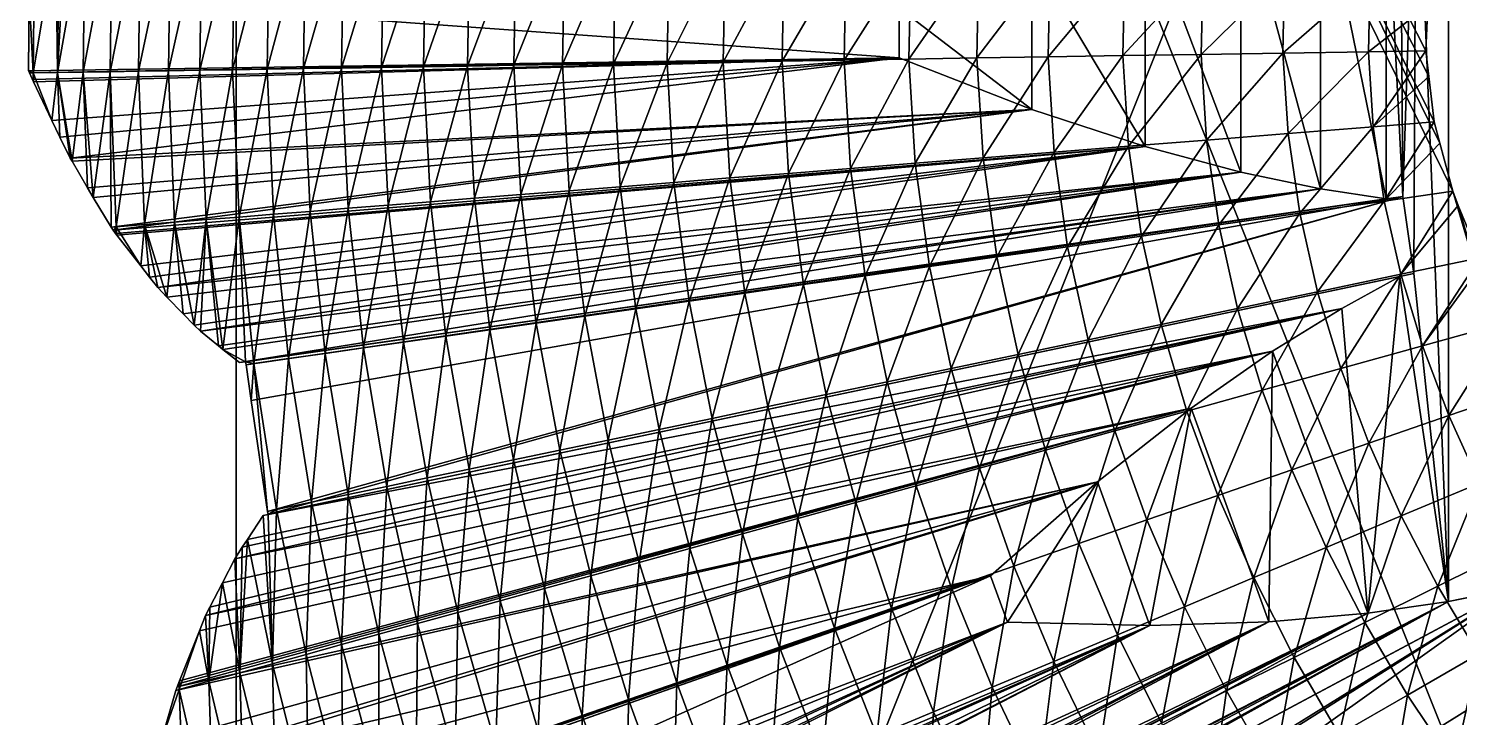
# Model space of a CAD drawing. Header units: inches. Extents: x 62 to 1153, y 3 to 780.
# Drawn here: x 1098.58 to 1114, y 739.94 to 747.37 of the extents above; entities that cross this region are included whole.
import ezdxf

# ---------------------------------------------------------------- set-up
doc = ezdxf.new("R2010")
doc.units = ezdxf.units.IN
doc.header["$MEASUREMENT"] = 0
doc.layers.add('ConstLine', color=6, linetype='Continuous')
doc.layers.add('ObjLayer', color=2, linetype='Continuous')

msp = doc.modelspace()

# ---------------------------------------------------------------- linework, layer by layer
at = {"layer": 'ConstLine'}
for points in [[(1120.817, 772.324), (1100.817, 722.324), (1100.817, 772.324)], [(1100.817, 722.324), (1120.817, 772.324), (1120.817, 722.324)], [(1120.817, 722.324, 4), (1100.817, 772.324, 4), (1100.817, 722.324, 4)], [(1100.817, 772.324, 4), (1120.817, 722.324, 4), (1113.931, 745.614, 4)], [(1100.817, 772.324, 4), (1113.931, 745.614, 4), (1113.79, 746.133, 4)], [(1100.817, 772.324, 4), (1113.79, 746.133, 4), (1113.731, 746.362, 4)], [(1100.817, 772.324, 4), (1113.731, 746.362, 4), (1113.673, 746.852, 4)], [(1100.817, 772.324, 4), (1113.673, 746.852, 4), (1113.641, 747.129, 4)], [(1113.672, 747.9, 4), (1100.817, 772.324, 4), (1113.641, 747.129, 4)], [(1100.817, 772.324, 4), (1100.817, 722.324), (1100.817, 722.324, 4)], [(1100.817, 722.324), (1100.817, 772.324, 4), (1100.817, 772.324)], [(1113.884, 753.452, 36.5), (1113.538, 749.911, 36.5), (1113.884, 741.191, 36.5)], [(1113.884, 753.452, 36.5), (1113.884, 741.191, 36.5), (1114.584, 741.332, 36.5)], [(1113.884, 753.452, 36.5), (1114.584, 741.332, 36.5), (1114.584, 753.312, 36.5)], [(1113.367, 749.089, 36.5), (1113.392, 745.558, 36.5), (1113.538, 749.911, 36.5)], [(1113.538, 749.911, 36.5), (1113.392, 745.558, 36.5), (1113.513, 744.727, 36.5)], [(1113.513, 744.727, 36.5), (1113.884, 741.191, 36.5), (1113.538, 749.911, 36.5)], [(1112.507, 749.004, 36.5), (1113.212, 745.532, 36.5), (1113.212, 749.111, 36.5)], [(1113.212, 749.111, 36.5), (1113.212, 745.532, 36.5), (1113.392, 745.558, 36.5)], [(1113.212, 749.111, 36.5), (1113.392, 745.558, 36.5), (1113.367, 749.089, 36.5)], [(1111.646, 748.824, 36.5), (1112.507, 745.64, 36.5), (1112.507, 749.004, 36.5)], [(1112.507, 749.004, 36.5), (1112.507, 745.64, 36.5), (1113.212, 745.532, 36.5)], [(1110.615, 748.547, 36.5), (1111.646, 745.82, 36.5), (1111.646, 748.824, 36.5)], [(1111.646, 748.824, 36.5), (1111.646, 745.82, 36.5), (1112.507, 745.64, 36.5)], [(1098.987, 748.599, 28.184), (1098.893, 746.895, 28.424), (1098.911, 748.441, 28.421)], [(1098.987, 748.599, 28.184), (1099.19, 748.59, 27.529), (1098.893, 746.895, 28.424)], [(1099.19, 748.59, 27.529), (1099.169, 746.899, 27.532), (1098.893, 746.895, 28.424)], [(1099.19, 748.59, 27.529), (1099.481, 748.576, 26.636), (1099.169, 746.899, 27.532)], [(1099.481, 748.576, 26.636), (1099.46, 746.904, 26.639), (1099.169, 746.899, 27.532)], [(1099.481, 748.576, 26.636), (1099.788, 748.561, 25.742), (1099.46, 746.904, 26.639)], [(1098.911, 748.441, 28.421), (1098.893, 746.895, 28.424), (1098.873, 748.356, 28.55)], [(1099.788, 748.561, 25.742), (1099.765, 746.908, 25.744), (1099.46, 746.904, 26.639)], [(1099.788, 748.561, 25.742), (1100.109, 748.546, 24.845), (1099.765, 746.908, 25.744)], [(1100.109, 748.546, 24.845), (1100.087, 746.914, 24.847), (1099.765, 746.908, 25.744)], [(1100.109, 748.546, 24.845), (1100.448, 748.53, 23.946), (1100.087, 746.914, 24.847)], [(1100.448, 748.53, 23.946), (1100.425, 746.919, 23.947), (1100.087, 746.914, 24.847)], [(1100.448, 748.53, 23.946), (1100.803, 748.513, 23.044), (1100.425, 746.919, 23.947)], [(1100.803, 748.513, 23.044), (1100.779, 746.925, 23.045), (1100.425, 746.919, 23.947)], [(1100.803, 748.513, 23.044), (1101.176, 748.495, 22.138), (1100.779, 746.925, 23.045)], [(1101.176, 748.495, 22.138), (1101.152, 746.93, 22.139), (1100.779, 746.925, 23.045)], [(1101.176, 748.495, 22.138), (1101.567, 748.477, 21.229), (1101.152, 746.93, 22.139)], [(1101.567, 748.477, 21.229), (1101.543, 746.937, 21.23), (1101.152, 746.93, 22.139)], [(1101.567, 748.477, 21.229), (1101.978, 748.457, 20.317), (1101.543, 746.937, 21.23)], [(1101.978, 748.457, 20.317), (1101.954, 746.943, 20.317), (1101.543, 746.937, 21.23)], [(1101.978, 748.457, 20.317), (1102.409, 748.436, 19.4), (1101.954, 746.943, 20.317)], [(1102.409, 748.436, 19.4), (1102.385, 746.95, 19.4), (1101.954, 746.943, 20.317)], [(1102.409, 748.436, 19.4), (1102.862, 748.415, 18.48), (1102.385, 746.95, 19.4)], [(1102.862, 748.415, 18.48), (1102.838, 746.957, 18.479), (1102.385, 746.95, 19.4)], [(1102.862, 748.415, 18.48), (1103.337, 748.392, 17.556), (1102.838, 746.957, 18.479)], [(1109.394, 748.147, 36.5), (1110.615, 746.096, 36.5), (1110.615, 748.547, 36.5)], [(1110.615, 748.547, 36.5), (1110.615, 746.096, 36.5), (1111.646, 745.82, 36.5)], [(1098.873, 748.356, 28.55), (1098.631, 746.89, 29.315), (1098.642, 747.852, 29.313)], [(1098.873, 748.356, 28.55), (1098.893, 746.895, 28.424), (1098.631, 746.89, 29.315)], [(1103.337, 748.392, 17.556), (1103.313, 746.965, 17.554), (1102.838, 746.957, 18.479)], [(1103.337, 748.392, 17.556), (1103.836, 748.368, 16.629), (1103.313, 746.965, 17.554)], [(1103.836, 748.368, 16.629), (1103.812, 746.973, 16.626), (1103.313, 746.965, 17.554)], [(1103.836, 748.368, 16.629), (1104.36, 748.344, 15.697), (1103.812, 746.973, 16.626)], [(1104.36, 748.344, 15.697), (1104.335, 746.981, 15.694), (1103.812, 746.973, 16.626)], [(1104.36, 748.344, 15.697), (1104.909, 748.317, 14.763), (1104.335, 746.981, 15.694)], [(1104.909, 748.317, 14.763), (1104.885, 746.99, 14.759), (1104.335, 746.981, 15.694)], [(1104.909, 748.317, 14.763), (1105.486, 748.29, 13.827), (1104.885, 746.99, 14.759)], [(1105.486, 748.29, 13.827), (1105.462, 746.999, 13.822), (1104.885, 746.99, 14.759)], [(1105.486, 748.29, 13.827), (1106.091, 748.261, 12.888), (1105.462, 746.999, 13.822)], [(1106.091, 748.261, 12.888), (1106.067, 747.008, 12.883), (1105.462, 746.999, 13.822)], [(1106.091, 748.261, 12.888), (1106.726, 748.231, 11.949), (1106.067, 747.008, 12.883)], [(1106.726, 748.231, 11.949), (1106.703, 747.019, 11.943), (1106.067, 747.008, 12.883)], [(1106.726, 748.231, 11.949), (1107.393, 748.199, 11.01), (1106.703, 747.019, 11.943)], [(1107.393, 748.199, 11.01), (1107.37, 747.029, 11.003), (1106.703, 747.019, 11.943)], [(1107.393, 748.199, 11.01), (1108.092, 748.166, 10.072), (1107.37, 747.029, 11.003)], [(1108.092, 748.166, 10.072), (1108.069, 747.04, 10.064), (1107.37, 747.029, 11.003)], [(1107.964, 747.589, 36.5), (1109.394, 746.496, 36.5), (1109.394, 748.147, 36.5)], [(1108.092, 748.166, 10.072), (1108.824, 748.131, 9.137), (1108.069, 747.04, 10.064)], [(1108.824, 748.131, 9.137), (1108.802, 747.052, 9.128), (1108.069, 747.04, 10.064)], [(1108.824, 748.131, 9.137), (1109.592, 748.094, 8.207), (1108.802, 747.052, 9.128)], [(1109.394, 748.147, 36.5), (1109.394, 746.496, 36.5), (1110.615, 746.096, 36.5)], [(1109.592, 748.094, 8.207), (1109.571, 747.064, 8.197), (1108.802, 747.052, 9.128)], [(1109.592, 748.094, 8.207), (1110.397, 748.056, 7.283), (1109.571, 747.064, 8.197)], [(1110.397, 748.056, 7.283), (1110.376, 747.077, 7.273), (1109.571, 747.064, 8.197)], [(1110.397, 748.056, 7.283), (1111.239, 748.016, 6.368), (1110.376, 747.077, 7.273)], [(1111.239, 748.016, 6.368), (1111.219, 747.09, 6.357), (1110.376, 747.077, 7.273)], [(1111.239, 748.016, 6.368), (1112.119, 747.974, 5.465), (1111.219, 747.09, 6.357)], [(1112.119, 747.974, 5.465), (1112.101, 747.104, 5.453), (1111.219, 747.09, 6.357)], [(1113.04, 747.93, 4.575), (1112.101, 747.104, 5.453), (1112.119, 747.974, 5.465)], [(1098.642, 747.852, 29.313), (1098.631, 746.89, 29.315), (1098.588, 747.729, 29.5)], [(1113.04, 747.93, 4.575), (1113.022, 747.119, 4.562), (1112.101, 747.104, 5.453)], [(1113.04, 747.93, 4.575), (1113.661, 747.619, 4), (1113.022, 747.119, 4.562)], [(1113.672, 747.9, 4), (1113.641, 747.129, 4), (1113.661, 747.619, 4)], [(1107.964, 747.055, 36.5), (1098.588, 747.729, 29.5), (1098.581, 746.914, 29.495)], [(1098.588, 747.729, 29.5), (1098.631, 746.89, 29.315), (1098.581, 746.914, 29.495)], [(1107.964, 747.589, 36.5), (1098.588, 747.729, 29.5), (1107.964, 747.055, 36.5)], [(1109.394, 746.496, 36.5), (1107.964, 747.589, 36.5), (1107.964, 747.055, 36.5)], [(1113.661, 747.619, 4), (1113.641, 747.129, 4), (1113.022, 747.119, 4.562)], [(1107.964, 747.055, 36.5), (1098.581, 746.914, 29.495), (1098.591, 746.89, 29.457)], [(1107.964, 747.055, 36.5), (1098.591, 746.89, 29.457), (1098.634, 746.796, 29.315)], [(1107.964, 747.055, 36.5), (1098.591, 746.89, 29.457), (1098.623, 746.82, 29.351)], [(1107.964, 747.055, 36.5), (1098.623, 746.82, 29.351), (1098.634, 746.796, 29.315)], [(1107.964, 747.055, 36.5), (1098.634, 746.796, 29.315), (1098.832, 746.378, 28.688)], [(1107.964, 747.055, 36.5), (1098.832, 746.378, 28.688), (1098.918, 746.199, 28.421)], [(1107.964, 747.055, 36.5), (1098.918, 746.199, 28.421), (1099.03, 745.973, 28.085)], [(1107.964, 747.055, 36.5), (1099.03, 745.973, 28.085), (1109.394, 746.496, 36.5)], [(1107.37, 747.029, 11.003), (1106.773, 745.808, 11.961), (1106.703, 747.019, 11.943)], [(1107.37, 747.029, 11.003), (1107.439, 745.861, 11.024), (1106.773, 745.808, 11.961)], [(1108.069, 747.04, 10.064), (1107.439, 745.861, 11.024), (1107.37, 747.029, 11.003)], [(1108.069, 747.04, 10.064), (1108.137, 745.917, 10.088), (1107.439, 745.861, 11.024)], [(1108.802, 747.052, 9.128), (1108.137, 745.917, 10.088), (1108.069, 747.04, 10.064)], [(1108.802, 747.052, 9.128), (1108.868, 745.975, 9.154), (1108.137, 745.917, 10.088)], [(1109.571, 747.064, 8.197), (1108.868, 745.975, 9.154), (1108.802, 747.052, 9.128)], [(1109.571, 747.064, 8.197), (1109.635, 746.036, 8.226), (1108.868, 745.975, 9.154)], [(1110.376, 747.077, 7.273), (1109.635, 746.036, 8.226), (1109.571, 747.064, 8.197)], [(1110.376, 747.077, 7.273), (1110.437, 746.1, 7.304), (1109.635, 746.036, 8.226)], [(1111.219, 747.09, 6.357), (1110.437, 746.1, 7.304), (1110.376, 747.077, 7.273)], [(1111.219, 747.09, 6.357), (1111.278, 746.166, 6.39), (1110.437, 746.1, 7.304)], [(1112.101, 747.104, 5.453), (1111.278, 746.166, 6.39), (1111.219, 747.09, 6.357)], [(1112.101, 747.104, 5.453), (1112.156, 746.236, 5.487), (1111.278, 746.166, 6.39)], [(1113.022, 747.119, 4.562), (1112.156, 746.236, 5.487), (1112.101, 747.104, 5.453)], [(1113.074, 746.309, 4.599), (1112.156, 746.236, 5.487), (1113.022, 747.119, 4.562)], [(1113.641, 747.129, 4), (1113.074, 746.309, 4.599), (1113.022, 747.119, 4.562)], [(1113.074, 746.309, 4.599), (1113.641, 747.129, 4), (1113.673, 746.852, 4)], [(1098.581, 746.914, 29.495), (1098.631, 746.89, 29.315), (1098.591, 746.89, 29.457)], [(1098.591, 746.89, 29.457), (1098.634, 746.796, 29.315), (1098.623, 746.82, 29.351)], [(1098.631, 746.89, 29.315), (1098.634, 746.796, 29.315), (1098.591, 746.89, 29.457)], [(1098.893, 746.895, 28.424), (1098.832, 746.378, 28.688), (1098.631, 746.89, 29.315)], [(1098.631, 746.89, 29.315), (1098.832, 746.378, 28.688), (1098.634, 746.796, 29.315)], [(1098.893, 746.895, 28.424), (1098.918, 746.199, 28.421), (1098.832, 746.378, 28.688)], [(1099.169, 746.899, 27.532), (1099.049, 745.94, 28.027), (1098.893, 746.895, 28.424)], [(1098.893, 746.895, 28.424), (1099.049, 745.94, 28.027), (1099.03, 745.973, 28.085)], [(1098.893, 746.895, 28.424), (1099.03, 745.973, 28.085), (1098.918, 746.199, 28.421)], [(1099.169, 746.899, 27.532), (1099.216, 745.652, 27.526), (1099.049, 745.94, 28.027)], [(1099.46, 746.904, 26.639), (1099.278, 745.548, 27.347), (1099.169, 746.899, 27.532)], [(1099.169, 746.899, 27.532), (1099.278, 745.548, 27.347), (1099.216, 745.652, 27.526)], [(1099.46, 746.904, 26.639), (1099.471, 745.228, 26.795), (1099.278, 745.548, 27.347)], [(1099.765, 746.908, 25.744), (1099.524, 745.232, 26.631), (1099.46, 746.904, 26.639)], [(1099.46, 746.904, 26.639), (1099.524, 745.232, 26.631), (1099.471, 745.228, 26.795)], [(1099.765, 746.908, 25.744), (1099.831, 745.256, 25.737), (1099.524, 745.232, 26.631)], [(1100.087, 746.914, 24.847), (1099.831, 745.256, 25.737), (1099.765, 746.908, 25.744)], [(1100.087, 746.914, 24.847), (1100.154, 745.282, 24.841), (1099.831, 745.256, 25.737)], [(1100.425, 746.919, 23.947), (1100.154, 745.282, 24.841), (1100.087, 746.914, 24.847)], [(1100.425, 746.919, 23.947), (1100.493, 745.309, 23.942), (1100.154, 745.282, 24.841)], [(1100.779, 746.925, 23.045), (1100.493, 745.309, 23.942), (1100.425, 746.919, 23.947)], [(1100.779, 746.925, 23.045), (1100.849, 745.337, 23.041), (1100.493, 745.309, 23.942)], [(1101.152, 746.93, 22.139), (1100.849, 745.337, 23.041), (1100.779, 746.925, 23.045)], [(1101.152, 746.93, 22.139), (1101.222, 745.367, 22.136), (1100.849, 745.337, 23.041)], [(1101.543, 746.937, 21.23), (1101.222, 745.367, 22.136), (1101.152, 746.93, 22.139)], [(1101.543, 746.937, 21.23), (1101.614, 745.398, 21.228), (1101.222, 745.367, 22.136)], [(1101.954, 746.943, 20.317), (1101.614, 745.398, 21.228), (1101.543, 746.937, 21.23)], [(1101.954, 746.943, 20.317), (1102.026, 745.431, 20.317), (1101.614, 745.398, 21.228)], [(1102.385, 746.95, 19.4), (1102.026, 745.431, 20.317), (1101.954, 746.943, 20.317)], [(1102.385, 746.95, 19.4), (1102.458, 745.465, 19.401), (1102.026, 745.431, 20.317)], [(1102.838, 746.957, 18.479), (1102.458, 745.465, 19.401), (1102.385, 746.95, 19.4)], [(1102.838, 746.957, 18.479), (1102.911, 745.501, 18.482), (1102.458, 745.465, 19.401)], [(1103.313, 746.965, 17.554), (1102.911, 745.501, 18.482), (1102.838, 746.957, 18.479)], [(1103.313, 746.965, 17.554), (1103.386, 745.539, 17.559), (1102.911, 745.501, 18.482)], [(1103.812, 746.973, 16.626), (1103.386, 745.539, 17.559), (1103.313, 746.965, 17.554)], [(1103.812, 746.973, 16.626), (1103.885, 745.579, 16.633), (1103.386, 745.539, 17.559)], [(1104.335, 746.981, 15.694), (1103.885, 745.579, 16.633), (1103.812, 746.973, 16.626)], [(1104.335, 746.981, 15.694), (1104.408, 745.62, 15.704), (1103.885, 745.579, 16.633)], [(1104.885, 746.99, 14.759), (1104.408, 745.62, 15.704), (1104.335, 746.981, 15.694)], [(1104.885, 746.99, 14.759), (1104.958, 745.664, 14.771), (1104.408, 745.62, 15.704)], [(1105.462, 746.999, 13.822), (1104.958, 745.664, 14.771), (1104.885, 746.99, 14.759)], [(1105.462, 746.999, 13.822), (1105.534, 745.71, 13.836), (1104.958, 745.664, 14.771)], [(1106.067, 747.008, 12.883), (1105.534, 745.71, 13.836), (1105.462, 746.999, 13.822)], [(1106.067, 747.008, 12.883), (1106.139, 745.758, 12.899), (1105.534, 745.71, 13.836)], [(1106.703, 747.019, 11.943), (1106.139, 745.758, 12.899), (1106.067, 747.008, 12.883)], [(1106.703, 747.019, 11.943), (1106.773, 745.808, 11.961), (1106.139, 745.758, 12.899)], [(1113.731, 746.362, 4), (1113.074, 746.309, 4.599), (1113.673, 746.852, 4)], [(1109.394, 746.496, 36.5), (1099.03, 745.973, 28.085), (1099.049, 745.94, 28.027)], [(1109.394, 746.496, 36.5), (1099.049, 745.94, 28.027), (1099.216, 745.652, 27.526)], [(1109.394, 746.496, 36.5), (1099.216, 745.652, 27.526), (1099.278, 745.548, 27.347)], [(1109.394, 746.496, 36.5), (1099.278, 745.548, 27.347), (1099.471, 745.228, 26.795)], [(1109.394, 746.496, 36.5), (1099.471, 745.228, 26.795), (1099.492, 745.195, 26.74)], [(1109.394, 746.496, 36.5), (1099.492, 745.195, 26.74), (1110.615, 746.096, 36.5)], [(1113.074, 746.309, 4.599), (1112.282, 745.377, 5.562), (1112.156, 746.236, 5.487)], [(1113.192, 745.508, 4.677), (1112.282, 745.377, 5.562), (1113.074, 746.309, 4.599)], [(1113.731, 746.362, 4), (1113.192, 745.508, 4.677), (1113.074, 746.309, 4.599)], [(1113.192, 745.508, 4.677), (1113.731, 746.362, 4), (1113.79, 746.133, 4)], [(1110.437, 746.1, 7.304), (1109.78, 745.017, 8.286), (1109.635, 746.036, 8.226)], [(1110.437, 746.1, 7.304), (1110.577, 745.132, 7.369), (1109.78, 745.017, 8.286)], [(1111.278, 746.166, 6.39), (1110.577, 745.132, 7.369), (1110.437, 746.1, 7.304)], [(1111.278, 746.166, 6.39), (1111.411, 745.251, 6.46), (1110.577, 745.132, 7.369)], [(1112.156, 746.236, 5.487), (1111.411, 745.251, 6.46), (1111.278, 746.166, 6.39)], [(1112.282, 745.377, 5.562), (1111.411, 745.251, 6.46), (1112.156, 746.236, 5.487)], [(1113.931, 745.614, 4), (1113.192, 745.508, 4.677), (1113.79, 746.133, 4)], [(1110.615, 746.096, 36.5), (1099.492, 745.195, 26.74), (1099.518, 745.16, 26.668)], [(1110.615, 746.096, 36.5), (1099.518, 745.16, 26.668), (1099.532, 745.141, 26.63)], [(1110.615, 746.096, 36.5), (1099.532, 745.141, 26.63), (1099.789, 744.809, 25.969)], [(1110.615, 746.096, 36.5), (1099.789, 744.809, 25.969), (1099.884, 744.689, 25.731)], [(1110.615, 746.096, 36.5), (1099.884, 744.689, 25.731), (1099.974, 744.576, 25.509)], [(1110.615, 746.096, 36.5), (1099.974, 744.576, 25.509), (1111.646, 745.82, 36.5)], [(1108.868, 745.975, 9.154), (1108.291, 744.803, 10.138), (1108.137, 745.917, 10.088)], [(1108.868, 745.975, 9.154), (1109.018, 744.907, 9.21), (1108.291, 744.803, 10.138)], [(1109.635, 746.036, 8.226), (1109.018, 744.907, 9.21), (1108.868, 745.975, 9.154)], [(1109.635, 746.036, 8.226), (1109.78, 745.017, 8.286), (1109.018, 744.907, 9.21)], [(1111.646, 745.82, 36.5), (1099.974, 744.576, 25.509), (1100.071, 744.474, 25.265)], [(1111.646, 745.82, 36.5), (1100.071, 744.474, 25.265), (1100.248, 744.292, 24.831)], [(1111.646, 745.82, 36.5), (1100.248, 744.292, 24.831), (1100.366, 744.172, 24.549)], [(1111.646, 745.82, 36.5), (1100.366, 744.172, 24.549), (1100.433, 744.106, 24.391)], [(1111.646, 745.82, 36.5), (1100.433, 744.106, 24.391), (1112.507, 745.64, 36.5)], [(1106.773, 745.808, 11.961), (1106.302, 744.517, 12.932), (1106.139, 745.758, 12.899)], [(1106.773, 745.808, 11.961), (1106.934, 744.608, 12), (1106.302, 744.517, 12.932)], [(1107.439, 745.861, 11.024), (1106.934, 744.608, 12), (1106.773, 745.808, 11.961)], [(1107.439, 745.861, 11.024), (1107.597, 744.703, 11.068), (1106.934, 744.608, 12)], [(1108.137, 745.917, 10.088), (1107.597, 744.703, 11.068), (1107.439, 745.861, 11.024)], [(1108.137, 745.917, 10.088), (1108.291, 744.803, 10.138), (1107.597, 744.703, 11.068)], [(1112.507, 745.64, 36.5), (1100.433, 744.106, 24.391), (1100.626, 743.948, 23.931)], [(1112.507, 745.64, 36.5), (1100.626, 743.948, 23.931), (1100.675, 743.909, 23.817)], [(1112.507, 745.64, 36.5), (1100.675, 743.909, 23.817), (1100.854, 743.768, 23.408)], [(1112.507, 745.64, 36.5), (1100.854, 743.768, 23.408), (1113.212, 745.532, 36.5)], [(1104.958, 745.664, 14.771), (1104.575, 744.269, 15.721), (1104.408, 745.62, 15.704)], [(1104.958, 745.664, 14.771), (1105.124, 744.348, 14.794), (1104.575, 744.269, 15.721)], [(1105.534, 745.71, 13.836), (1105.124, 744.348, 14.794), (1104.958, 745.664, 14.771)], [(1105.534, 745.71, 13.836), (1105.699, 744.43, 13.864), (1105.124, 744.348, 14.794)], [(1106.139, 745.758, 12.899), (1105.699, 744.43, 13.864), (1105.534, 745.71, 13.836)], [(1106.139, 745.758, 12.899), (1106.302, 744.517, 12.932), (1105.699, 744.43, 13.864)], [(1113.212, 745.532, 36.5), (1100.854, 743.768, 23.408), (1100.92, 743.777, 23.241)], [(1113.212, 745.532, 36.5), (1100.92, 743.777, 23.241), (1113.392, 745.558, 36.5)], [(1113.392, 745.558, 36.5), (1100.92, 743.777, 23.241), (1100.924, 743.744, 23.24)], [(1113.392, 745.558, 36.5), (1100.924, 743.744, 23.24), (1100.979, 743.36, 23.239)], [(1113.392, 745.558, 36.5), (1100.979, 743.36, 23.239), (1101.156, 742.163, 23.243)], [(1113.392, 745.558, 36.5), (1101.156, 742.163, 23.243), (1101.162, 742.13, 23.244)], [(1113.392, 745.558, 36.5), (1101.162, 742.13, 23.244), (1113.513, 744.727, 36.5)], [(1102.911, 745.501, 18.482), (1102.623, 743.988, 19.402), (1102.458, 745.465, 19.401)], [(1102.911, 745.501, 18.482), (1103.077, 744.053, 18.487), (1102.623, 743.988, 19.402)], [(1103.386, 745.539, 17.559), (1103.077, 744.053, 18.487), (1102.911, 745.501, 18.482)], [(1103.386, 745.539, 17.559), (1103.553, 744.122, 17.568), (1103.077, 744.053, 18.487)], [(1103.885, 745.579, 16.633), (1103.553, 744.122, 17.568), (1103.386, 745.539, 17.559)], [(1103.885, 745.579, 16.633), (1104.052, 744.193, 16.646), (1103.553, 744.122, 17.568)], [(1104.408, 745.62, 15.704), (1104.052, 744.193, 16.646), (1103.885, 745.579, 16.633)], [(1104.408, 745.62, 15.704), (1104.575, 744.269, 15.721), (1104.052, 744.193, 16.646)], [(1113.192, 745.508, 4.677), (1112.473, 744.531, 5.665), (1112.282, 745.377, 5.562)], [(1113.371, 744.719, 4.785), (1112.473, 744.531, 5.665), (1113.192, 745.508, 4.677)], [(1113.931, 745.614, 4), (1113.371, 744.719, 4.785), (1113.192, 745.508, 4.677)], [(1113.371, 744.719, 4.785), (1113.931, 745.614, 4), (1113.99, 745.462, 4)], [(1113.931, 745.614, 4), (1120.817, 722.324, 4), (1113.99, 745.462, 4)], [(1100.849, 745.337, 23.041), (1100.675, 743.909, 23.817), (1100.493, 745.309, 23.942)], [(1100.849, 745.337, 23.041), (1100.92, 743.777, 23.241), (1100.675, 743.909, 23.817)], [(1101.222, 745.367, 22.136), (1101.008, 743.756, 23.029), (1100.849, 745.337, 23.041)], [(1100.849, 745.337, 23.041), (1101.008, 743.756, 23.029), (1100.92, 743.777, 23.241)], [(1101.222, 745.367, 22.136), (1101.383, 743.81, 22.127), (1101.008, 743.756, 23.029)], [(1101.614, 745.398, 21.228), (1101.383, 743.81, 22.127), (1101.222, 745.367, 22.136)], [(1101.614, 745.398, 21.228), (1101.777, 743.866, 21.222), (1101.383, 743.81, 22.127)], [(1102.026, 745.431, 20.317), (1101.777, 743.866, 21.222), (1101.614, 745.398, 21.228)], [(1102.026, 745.431, 20.317), (1102.19, 743.926, 20.314), (1101.777, 743.866, 21.222)], [(1102.458, 745.465, 19.401), (1102.19, 743.926, 20.314), (1102.026, 745.431, 20.317)], [(1102.458, 745.465, 19.401), (1102.623, 743.988, 19.402), (1102.19, 743.926, 20.314)], [(1112.282, 745.377, 5.562), (1111.612, 744.351, 6.557), (1111.411, 745.251, 6.46)], [(1112.473, 744.531, 5.665), (1111.612, 744.351, 6.557), (1112.282, 745.377, 5.562)], [(1114.222, 744.897, 4), (1113.371, 744.719, 4.785), (1113.99, 745.462, 4)], [(1113.99, 745.462, 4), (1120.817, 722.324, 4), (1114.222, 744.897, 4)], [(1099.524, 745.232, 26.631), (1099.492, 745.195, 26.74), (1099.471, 745.228, 26.795)], [(1099.524, 745.232, 26.631), (1099.518, 745.16, 26.668), (1099.492, 745.195, 26.74)], [(1099.524, 745.232, 26.631), (1099.532, 745.141, 26.63), (1099.518, 745.16, 26.668)], [(1099.831, 745.256, 25.737), (1099.789, 744.809, 25.969), (1099.524, 745.232, 26.631)], [(1099.524, 745.232, 26.631), (1099.789, 744.809, 25.969), (1099.532, 745.141, 26.63)], [(1099.831, 745.256, 25.737), (1099.884, 744.689, 25.731), (1099.789, 744.809, 25.969)], [(1100.154, 745.282, 24.841), (1100.071, 744.474, 25.265), (1099.831, 745.256, 25.737)], [(1099.831, 745.256, 25.737), (1100.071, 744.474, 25.265), (1099.974, 744.576, 25.509)], [(1099.831, 745.256, 25.737), (1099.974, 744.576, 25.509), (1099.884, 744.689, 25.731)], [(1100.154, 745.282, 24.841), (1100.248, 744.292, 24.831), (1100.071, 744.474, 25.265)], [(1100.493, 745.309, 23.942), (1100.366, 744.172, 24.549), (1100.154, 745.282, 24.841)], [(1100.154, 745.282, 24.841), (1100.366, 744.172, 24.549), (1100.248, 744.292, 24.831)], [(1100.493, 745.309, 23.942), (1100.433, 744.106, 24.391), (1100.366, 744.172, 24.549)], [(1100.493, 745.309, 23.942), (1100.626, 743.948, 23.931), (1100.433, 744.106, 24.391)], [(1100.493, 745.309, 23.942), (1100.675, 743.909, 23.817), (1100.626, 743.948, 23.931)], [(1111.411, 745.251, 6.46), (1110.788, 744.179, 7.459), (1110.577, 745.132, 7.369)], [(1111.411, 745.251, 6.46), (1111.612, 744.351, 6.557), (1110.788, 744.179, 7.459)], [(1110.577, 745.132, 7.369), (1110, 744.014, 8.368), (1109.78, 745.017, 8.286)], [(1110.577, 745.132, 7.369), (1110.788, 744.179, 7.459), (1110, 744.014, 8.368)], [(1109.018, 744.907, 9.21), (1108.525, 743.705, 10.204), (1108.291, 744.803, 10.138)], [(1109.018, 744.907, 9.21), (1109.245, 743.856, 9.284), (1108.525, 743.705, 10.204)], [(1109.78, 745.017, 8.286), (1109.245, 743.856, 9.284), (1109.018, 744.907, 9.21)], [(1109.78, 745.017, 8.286), (1110, 744.014, 8.368), (1109.245, 743.856, 9.284)], [(1114.222, 744.897, 4), (1113.605, 743.948, 4.911), (1113.371, 744.719, 4.785)], [(1113.605, 743.948, 4.911), (1114.222, 744.897, 4), (1114.251, 744.837, 4)], [(1113.36, 744.695, 36.5), (1113.513, 744.727, 36.5), (1101.162, 742.13, 23.244)], [(1108.291, 744.803, 10.138), (1107.836, 743.561, 11.126), (1107.597, 744.703, 11.068)], [(1108.291, 744.803, 10.138), (1108.525, 743.705, 10.204), (1107.836, 743.561, 11.126)], [(1113.371, 744.719, 4.785), (1112.723, 743.704, 5.783), (1112.473, 744.531, 5.665)], [(1113.605, 743.948, 4.911), (1112.723, 743.704, 5.783), (1113.371, 744.719, 4.785)], [(1113.36, 744.695, 36.5), (1113.884, 741.191, 36.5), (1113.513, 744.727, 36.5)], [(1114.251, 744.837, 4), (1114.525, 744.202, 4.052), (1113.605, 743.948, 4.911)], [(1113.36, 744.695, 36.5), (1101.162, 742.13, 23.244), (1101.11, 742.119, 23.373)], [(1112.734, 744.352, 36.5), (1113.36, 744.695, 36.5), (1101.11, 742.119, 23.373)], [(1106.934, 744.608, 12), (1106.549, 743.292, 12.974), (1106.302, 744.517, 12.932)], [(1106.934, 744.608, 12), (1107.178, 743.423, 12.05), (1106.549, 743.292, 12.974)], [(1107.597, 744.703, 11.068), (1107.178, 743.423, 12.05), (1106.934, 744.608, 12)], [(1107.597, 744.703, 11.068), (1107.836, 743.561, 11.126), (1107.178, 743.423, 12.05)], [(1112.734, 744.352, 36.5), (1113.014, 741.066, 36.5), (1113.36, 744.695, 36.5)], [(1113.36, 744.695, 36.5), (1113.014, 741.066, 36.5), (1113.884, 741.191, 36.5)], [(1105.699, 744.43, 13.864), (1105.376, 743.046, 14.821), (1105.124, 744.348, 14.794)], [(1105.699, 744.43, 13.864), (1105.949, 743.166, 13.898), (1105.376, 743.046, 14.821)], [(1106.302, 744.517, 12.932), (1105.949, 743.166, 13.898), (1105.699, 744.43, 13.864)], [(1106.302, 744.517, 12.932), (1106.549, 743.292, 12.974), (1105.949, 743.166, 13.898)], [(1112.473, 744.531, 5.665), (1111.876, 743.469, 6.667), (1111.612, 744.351, 6.557)], [(1112.723, 743.704, 5.783), (1111.876, 743.469, 6.667), (1112.473, 744.531, 5.665)], [(1112.734, 744.352, 36.5), (1100.884, 741.776, 24.07), (1100.803, 741.651, 24.329)], [(1111.987, 743.889, 36.5), (1112.734, 744.352, 36.5), (1100.803, 741.651, 24.329)], [(1112.734, 744.352, 36.5), (1100.939, 741.861, 23.897), (1100.884, 741.776, 24.07)], [(1112.734, 744.352, 36.5), (1101.11, 742.119, 23.373), (1100.939, 741.861, 23.897)], [(1104.575, 744.269, 15.721), (1104.306, 742.822, 16.659), (1104.052, 744.193, 16.646)], [(1104.575, 744.269, 15.721), (1104.829, 742.932, 15.741), (1104.306, 742.822, 16.659)], [(1105.124, 744.348, 14.794), (1104.829, 742.932, 15.741), (1104.575, 744.269, 15.721)], [(1105.124, 744.348, 14.794), (1105.376, 743.046, 14.821), (1104.829, 742.932, 15.741)], [(1111.612, 744.351, 6.557), (1111.064, 743.245, 7.56), (1110.788, 744.179, 7.459)], [(1111.876, 743.469, 6.667), (1111.064, 743.245, 7.56), (1111.612, 744.351, 6.557)], [(1111.987, 743.889, 36.5), (1113.014, 741.066, 36.5), (1112.734, 744.352, 36.5)], [(1103.553, 744.122, 17.568), (1103.331, 742.618, 18.487), (1103.077, 744.053, 18.487)], [(1103.553, 744.122, 17.568), (1103.807, 742.718, 17.575), (1103.331, 742.618, 18.487)], [(1104.052, 744.193, 16.646), (1103.807, 742.718, 17.575), (1103.553, 744.122, 17.568)], [(1104.052, 744.193, 16.646), (1104.306, 742.822, 16.659), (1103.807, 742.718, 17.575)], [(1110.788, 744.179, 7.459), (1110.287, 743.03, 8.46), (1110, 744.014, 8.368)], [(1110.788, 744.179, 7.459), (1111.064, 743.245, 7.56), (1110.287, 743.03, 8.46)], [(1114.525, 744.202, 4.052), (1113.889, 743.196, 5.043), (1113.605, 743.948, 4.911)], [(1114.789, 743.507, 4.191), (1113.889, 743.196, 5.043), (1114.525, 744.202, 4.052)], [(1102.623, 743.988, 19.402), (1102.441, 742.432, 20.304), (1102.19, 743.926, 20.314)], [(1102.623, 743.988, 19.402), (1102.876, 742.523, 19.397), (1102.441, 742.432, 20.304)], [(1103.077, 744.053, 18.487), (1102.876, 742.523, 19.397), (1102.623, 743.988, 19.402)], [(1103.077, 744.053, 18.487), (1103.331, 742.618, 18.487), (1102.876, 742.523, 19.397)], [(1110, 744.014, 8.368), (1109.542, 742.824, 9.365), (1109.245, 743.856, 9.284)], [(1110, 744.014, 8.368), (1110.287, 743.03, 8.46), (1109.542, 742.824, 9.365)], [(1113.605, 743.948, 4.911), (1113.025, 742.897, 5.906), (1112.723, 743.704, 5.783)], [(1113.889, 743.196, 5.043), (1113.025, 742.897, 5.906), (1113.605, 743.948, 4.911)], [(1111.112, 743.276, 36.5), (1111.987, 743.889, 36.5), (1100.489, 741.039, 25.408)], [(1111.987, 743.889, 36.5), (1100.534, 741.129, 25.247), (1100.489, 741.039, 25.408)], [(1111.987, 743.889, 36.5), (1100.669, 741.394, 24.78), (1100.534, 741.129, 25.247)], [(1111.987, 743.889, 36.5), (1100.803, 741.651, 24.329), (1100.669, 741.394, 24.78)], [(1100.675, 743.909, 23.817), (1100.92, 743.777, 23.241), (1100.854, 743.768, 23.408)], [(1101.383, 743.81, 22.127), (1101.251, 742.183, 23.007), (1101.008, 743.756, 23.029)], [(1101.383, 743.81, 22.127), (1101.63, 742.262, 22.109), (1101.251, 742.183, 23.007)], [(1101.777, 743.866, 21.222), (1101.63, 742.262, 22.109), (1101.383, 743.81, 22.127)], [(1101.777, 743.866, 21.222), (1102.026, 742.345, 21.208), (1101.63, 742.262, 22.109)], [(1102.19, 743.926, 20.314), (1102.026, 742.345, 21.208), (1101.777, 743.866, 21.222)], [(1102.19, 743.926, 20.314), (1102.441, 742.432, 20.304), (1102.026, 742.345, 21.208)], [(1109.245, 743.856, 9.284), (1108.83, 742.627, 10.275), (1108.525, 743.705, 10.204)], [(1109.245, 743.856, 9.284), (1109.542, 742.824, 9.365), (1108.83, 742.627, 10.275)], [(1111.112, 743.276, 36.5), (1111.95, 740.973, 36.5), (1111.987, 743.889, 36.5)], [(1111.987, 743.889, 36.5), (1111.95, 740.973, 36.5), (1113.014, 741.066, 36.5)], [(1100.92, 743.777, 23.241), (1101.008, 743.756, 23.029), (1100.924, 743.744, 23.24)], [(1101.008, 743.756, 23.029), (1100.979, 743.36, 23.239), (1100.924, 743.744, 23.24)], [(1101.008, 743.756, 23.029), (1101.156, 742.163, 23.243), (1100.979, 743.36, 23.239)], [(1101.008, 743.756, 23.029), (1101.251, 742.183, 23.007), (1101.156, 742.163, 23.243)], [(1108.525, 743.705, 10.204), (1108.148, 742.439, 11.187), (1107.836, 743.561, 11.126)], [(1108.525, 743.705, 10.204), (1108.83, 742.627, 10.275), (1108.148, 742.439, 11.187)], [(1112.723, 743.704, 5.783), (1112.195, 742.61, 6.78), (1111.876, 743.469, 6.667)], [(1113.025, 742.897, 5.906), (1112.195, 742.61, 6.78), (1112.723, 743.704, 5.783)], [(1107.836, 743.561, 11.126), (1107.496, 742.259, 12.101), (1107.178, 743.423, 12.05)], [(1107.836, 743.561, 11.126), (1108.148, 742.439, 11.187), (1107.496, 742.259, 12.101)], [(1114.789, 743.507, 4.191), (1114.218, 742.466, 5.172), (1113.889, 743.196, 5.043)], [(1107.178, 743.423, 12.05), (1106.873, 742.086, 13.016), (1106.549, 743.292, 12.974)], [(1107.178, 743.423, 12.05), (1107.496, 742.259, 12.101), (1106.873, 742.086, 13.016)], [(1111.876, 743.469, 6.667), (1111.398, 742.334, 7.662), (1111.064, 743.245, 7.56)], [(1112.195, 742.61, 6.78), (1111.398, 742.334, 7.662), (1111.876, 743.469, 6.667)], [(1110.102, 742.483, 36.5), (1111.112, 743.276, 36.5), (1100.181, 740.272, 26.585)], [(1111.112, 743.276, 36.5), (1100.194, 740.304, 26.536), (1100.181, 740.272, 26.585)], [(1111.112, 743.276, 36.5), (1100.206, 740.334, 26.489), (1100.194, 740.304, 26.536)], [(1111.112, 743.276, 36.5), (1100.422, 740.874, 25.659), (1100.206, 740.334, 26.489)], [(1111.112, 743.276, 36.5), (1100.489, 741.039, 25.408), (1100.422, 740.874, 25.659)], [(1106.549, 743.292, 12.974), (1106.277, 741.921, 13.93), (1105.949, 743.166, 13.898)], [(1106.549, 743.292, 12.974), (1106.873, 742.086, 13.016), (1106.277, 741.921, 13.93)], [(1110.102, 742.483, 36.5), (1110.666, 740.932, 36.5), (1111.112, 743.276, 36.5)], [(1111.064, 743.245, 7.56), (1110.634, 742.07, 8.551), (1110.287, 743.03, 8.46)], [(1111.398, 742.334, 7.662), (1110.634, 742.07, 8.551), (1111.064, 743.245, 7.56)], [(1111.112, 743.276, 36.5), (1110.666, 740.932, 36.5), (1111.95, 740.973, 36.5)], [(1113.889, 743.196, 5.043), (1113.375, 742.113, 6.025), (1113.025, 742.897, 5.906)], [(1114.218, 742.466, 5.172), (1113.375, 742.113, 6.025), (1113.889, 743.196, 5.043)], [(1105.376, 743.046, 14.821), (1105.161, 741.613, 15.755), (1104.829, 742.932, 15.741)], [(1105.376, 743.046, 14.821), (1105.707, 741.764, 14.843), (1105.161, 741.613, 15.755)], [(1105.949, 743.166, 13.898), (1105.707, 741.764, 14.843), (1105.376, 743.046, 14.821)], [(1105.949, 743.166, 13.898), (1106.277, 741.921, 13.93), (1105.707, 741.764, 14.843)], [(1110.287, 743.03, 8.46), (1109.902, 741.816, 9.445), (1109.542, 742.824, 9.365)], [(1110.287, 743.03, 8.46), (1110.634, 742.07, 8.551), (1109.902, 741.816, 9.445)], [(1104.829, 742.932, 15.741), (1104.64, 741.469, 16.665), (1104.306, 742.822, 16.659)], [(1104.829, 742.932, 15.741), (1105.161, 741.613, 15.755), (1104.64, 741.469, 16.665)], [(1113.025, 742.897, 5.906), (1112.565, 741.774, 6.888), (1112.195, 742.61, 6.78)], [(1113.375, 742.113, 6.025), (1112.565, 741.774, 6.888), (1113.025, 742.897, 5.906)], [(1103.807, 742.718, 17.575), (1103.664, 741.199, 18.478), (1103.331, 742.618, 18.487)], [(1103.807, 742.718, 17.575), (1104.141, 741.331, 17.573), (1103.664, 741.199, 18.478)], [(1104.306, 742.822, 16.659), (1104.141, 741.331, 17.573), (1103.807, 742.718, 17.575)], [(1104.306, 742.822, 16.659), (1104.64, 741.469, 16.665), (1104.141, 741.331, 17.573)], [(1109.542, 742.824, 9.365), (1109.2, 741.573, 10.343), (1108.83, 742.627, 10.275)], [(1109.542, 742.824, 9.365), (1109.902, 741.816, 9.445), (1109.2, 741.573, 10.343)], [(1103.331, 742.618, 18.487), (1103.208, 741.073, 19.381), (1102.876, 742.523, 19.397)], [(1103.331, 742.618, 18.487), (1103.664, 741.199, 18.478), (1103.208, 741.073, 19.381)], [(1108.83, 742.627, 10.275), (1108.528, 741.34, 11.243), (1108.148, 742.439, 11.187)], [(1108.83, 742.627, 10.275), (1109.2, 741.573, 10.343), (1108.528, 741.34, 11.243)], [(1112.195, 742.61, 6.78), (1111.786, 741.448, 7.758), (1111.398, 742.334, 7.662)], [(1112.565, 741.774, 6.888), (1111.786, 741.448, 7.758), (1112.195, 742.61, 6.78)], [(1108.949, 741.469, 36.5), (1110.102, 742.483, 36.5), (1099.914, 739.347, 27.856)], [(1110.102, 742.483, 36.5), (1099.931, 739.407, 27.772), (1099.914, 739.347, 27.856)], [(1110.102, 742.483, 36.5), (1100.007, 739.674, 27.405), (1099.931, 739.407, 27.772)], [(1110.102, 742.483, 36.5), (1100.169, 740.233, 26.638), (1100.007, 739.674, 27.405)], [(1110.102, 742.483, 36.5), (1100.181, 740.272, 26.585), (1100.169, 740.233, 26.638)], [(1102.441, 742.432, 20.304), (1102.354, 740.837, 21.18), (1102.026, 742.345, 21.208)], [(1102.441, 742.432, 20.304), (1102.772, 740.952, 20.281), (1102.354, 740.837, 21.18)], [(1102.876, 742.523, 19.397), (1102.772, 740.952, 20.281), (1102.441, 742.432, 20.304)], [(1102.876, 742.523, 19.397), (1103.208, 741.073, 19.381), (1102.772, 740.952, 20.281)], [(1108.148, 742.439, 11.187), (1107.883, 741.117, 12.146), (1107.496, 742.259, 12.101)], [(1108.148, 742.439, 11.187), (1108.528, 741.34, 11.243), (1107.883, 741.117, 12.146)], [(1109.131, 740.967, 36.5), (1110.102, 742.483, 36.5), (1108.949, 741.469, 36.5)], [(1110.102, 742.483, 36.5), (1109.131, 740.967, 36.5), (1110.666, 740.932, 36.5)], [(1114.218, 742.466, 5.172), (1113.77, 741.355, 6.135), (1113.375, 742.113, 6.025)], [(1114.589, 741.761, 5.293), (1113.77, 741.355, 6.135), (1114.218, 742.466, 5.172)], [(1101.63, 742.262, 22.109), (1101.573, 740.621, 22.97), (1101.251, 742.183, 23.007)], [(1101.63, 742.262, 22.109), (1101.955, 740.727, 22.076), (1101.573, 740.621, 22.97)], [(1102.026, 742.345, 21.208), (1101.955, 740.727, 22.076), (1101.63, 742.262, 22.109)], [(1102.026, 742.345, 21.208), (1102.354, 740.837, 21.18), (1101.955, 740.727, 22.076)], [(1107.496, 742.259, 12.101), (1107.266, 740.904, 13.049), (1106.873, 742.086, 13.016)], [(1107.496, 742.259, 12.101), (1107.883, 741.117, 12.146), (1107.266, 740.904, 13.049)], [(1111.398, 742.334, 7.662), (1111.038, 741.134, 8.634), (1110.634, 742.07, 8.551)], [(1111.786, 741.448, 7.758), (1111.038, 741.134, 8.634), (1111.398, 742.334, 7.662)], [(1101.11, 742.119, 23.373), (1101.208, 740.52, 23.863), (1100.939, 741.861, 23.897)], [(1101.162, 742.13, 23.244), (1101.208, 740.52, 23.863), (1101.11, 742.119, 23.373)], [(1101.251, 742.183, 23.007), (1101.162, 742.13, 23.244), (1101.156, 742.163, 23.243)], [(1101.251, 742.183, 23.007), (1101.208, 740.52, 23.863), (1101.162, 742.13, 23.244)], [(1101.251, 742.183, 23.007), (1101.573, 740.621, 22.97), (1101.208, 740.52, 23.863)], [(1113.375, 742.113, 6.025), (1112.982, 740.964, 6.985), (1112.565, 741.774, 6.888)], [(1113.77, 741.355, 6.135), (1112.982, 740.964, 6.985), (1113.375, 742.113, 6.025)], [(1106.873, 742.086, 13.016), (1106.675, 740.699, 13.952), (1106.277, 741.921, 13.93)], [(1106.873, 742.086, 13.016), (1107.266, 740.904, 13.049), (1106.675, 740.699, 13.952)], [(1110.634, 742.07, 8.551), (1110.319, 740.833, 9.515), (1109.902, 741.816, 9.445)], [(1110.634, 742.07, 8.551), (1111.038, 741.134, 8.634), (1110.319, 740.833, 9.515)], [(1100.939, 741.861, 23.897), (1100.858, 740.423, 24.754), (1100.884, 741.776, 24.07)], [(1100.939, 741.861, 23.897), (1101.208, 740.52, 23.863), (1100.858, 740.423, 24.754)], [(1106.277, 741.921, 13.93), (1106.109, 740.503, 14.855), (1105.707, 741.764, 14.843)], [(1106.277, 741.921, 13.93), (1106.675, 740.699, 13.952), (1106.109, 740.503, 14.855)], [(1109.902, 741.816, 9.445), (1109.63, 740.545, 10.4), (1109.2, 741.573, 10.343)], [(1109.902, 741.816, 9.445), (1110.319, 740.833, 9.515), (1109.63, 740.545, 10.4)], [(1100.803, 741.651, 24.329), (1100.858, 740.423, 24.754), (1100.669, 741.394, 24.78)], [(1100.884, 741.776, 24.07), (1100.858, 740.423, 24.754), (1100.803, 741.651, 24.329)], [(1105.707, 741.764, 14.843), (1105.566, 740.315, 15.757), (1105.161, 741.613, 15.755)], [(1105.707, 741.764, 14.843), (1106.109, 740.503, 14.855), (1105.566, 740.315, 15.757)], [(1112.565, 741.774, 6.888), (1112.223, 740.588, 7.842), (1111.786, 741.448, 7.758)], [(1112.982, 740.964, 6.985), (1112.223, 740.588, 7.842), (1112.565, 741.774, 6.888)], [(1114.589, 741.761, 5.293), (1114.207, 740.623, 6.233), (1113.77, 741.355, 6.135)], [(1105.161, 741.613, 15.755), (1105.047, 740.136, 16.657), (1104.64, 741.469, 16.665)], [(1105.161, 741.613, 15.755), (1105.566, 740.315, 15.757), (1105.047, 740.136, 16.657)], [(1109.2, 741.573, 10.343), (1108.968, 740.267, 11.288), (1108.528, 741.34, 11.243)], [(1109.2, 741.573, 10.343), (1109.63, 740.545, 10.4), (1108.968, 740.267, 11.288)], [(1108.949, 741.469, 36.5), (1099.688, 738.285, 29.138), (1099.682, 738.253, 29.178)], [(1108.949, 741.469, 36.5), (1099.682, 738.253, 29.178), (1099.695, 738.204, 29.174)], [(1108.949, 741.469, 36.5), (1099.84, 739.001, 28.272), (1099.688, 738.285, 29.138)], [(1108.949, 741.469, 36.5), (1099.695, 738.204, 29.174), (1099.899, 737.437, 29.1)], [(1108.949, 741.469, 36.5), (1099.914, 739.347, 27.856), (1099.84, 739.001, 28.272)], [(1109.131, 740.967, 36.5), (1108.949, 741.469, 36.5), (1099.899, 737.437, 29.1)], [(1100.669, 741.394, 24.78), (1100.524, 740.331, 25.644), (1100.534, 741.129, 25.247)], [(1100.669, 741.394, 24.78), (1100.858, 740.423, 24.754), (1100.524, 740.331, 25.644)], [(1114.584, 741.332, 36.5), (1103.169, 735.23, 22.926), (1103.238, 735.267, 22.768)], [(1113.884, 741.191, 36.5), (1103.169, 735.23, 22.926), (1114.584, 741.332, 36.5)], [(1114.584, 741.332, 36.5), (1103.238, 735.267, 22.768), (1114.744, 741.417, 36.5)], [(1114.744, 741.417, 36.5), (1103.238, 735.267, 22.768), (1103.569, 734.481, 22.684)], [(1114.744, 741.417, 36.5), (1103.569, 734.481, 22.684), (1103.611, 734.388, 22.676)], [(1114.744, 741.417, 36.5), (1103.611, 734.388, 22.676), (1103.922, 733.701, 22.623)], [(1104.141, 741.331, 17.573), (1104.072, 739.798, 18.453), (1103.664, 741.199, 18.478)], [(1115.142, 740.677, 36.5), (1114.744, 741.417, 36.5), (1103.922, 733.701, 22.623)], [(1104.141, 741.331, 17.573), (1104.549, 739.963, 17.556), (1104.072, 739.798, 18.453)], [(1104.64, 741.469, 16.665), (1104.549, 739.963, 17.556), (1104.141, 741.331, 17.573)], [(1104.64, 741.469, 16.665), (1105.047, 740.136, 16.657), (1104.549, 739.963, 17.556)], [(1108.528, 741.34, 11.243), (1108.333, 740.001, 12.178), (1107.883, 741.117, 12.146)], [(1108.528, 741.34, 11.243), (1108.968, 740.267, 11.288), (1108.333, 740.001, 12.178)], [(1111.786, 741.448, 7.758), (1111.493, 740.226, 8.705), (1111.038, 741.134, 8.634)], [(1112.223, 740.588, 7.842), (1111.493, 740.226, 8.705), (1111.786, 741.448, 7.758)], [(1113.77, 741.355, 6.135), (1113.443, 740.182, 7.07), (1112.982, 740.964, 6.985)], [(1114.207, 740.623, 6.233), (1113.443, 740.182, 7.07), (1113.77, 741.355, 6.135)], [(1113.014, 741.066, 36.5), (1102.621, 735.392, 23.896), (1113.884, 741.191, 36.5)], [(1113.884, 741.191, 36.5), (1102.621, 735.392, 23.896), (1102.663, 735.379, 23.82)], [(1113.884, 741.191, 36.5), (1102.663, 735.379, 23.82), (1102.791, 735.341, 23.592)], [(1113.884, 741.191, 36.5), (1102.791, 735.341, 23.592), (1103.08, 735.255, 23.078)], [(1113.884, 741.191, 36.5), (1103.08, 735.255, 23.078), (1103.169, 735.23, 22.926)], [(1103.664, 741.199, 18.478), (1103.615, 739.64, 19.349), (1103.208, 741.073, 19.381)], [(1103.664, 741.199, 18.478), (1104.072, 739.798, 18.453), (1103.615, 739.64, 19.349)], [(1100.489, 741.039, 25.408), (1100.524, 740.331, 25.644), (1100.422, 740.874, 25.659)], [(1100.534, 741.129, 25.247), (1100.524, 740.331, 25.644), (1100.489, 741.039, 25.408)], [(1111.95, 740.973, 36.5), (1101.998, 735.674, 25.016), (1113.014, 741.066, 36.5)], [(1113.014, 741.066, 36.5), (1101.998, 735.674, 25.016), (1102.156, 735.599, 24.72)], [(1113.014, 741.066, 36.5), (1102.156, 735.599, 24.72), (1102.251, 735.555, 24.548)], [(1113.014, 741.066, 36.5), (1102.251, 735.555, 24.548), (1102.275, 735.544, 24.504)], [(1113.014, 741.066, 36.5), (1102.275, 735.544, 24.504), (1102.621, 735.392, 23.896)], [(1103.208, 741.073, 19.381), (1103.177, 739.489, 20.243), (1102.772, 740.952, 20.281)], [(1103.208, 741.073, 19.381), (1103.615, 739.64, 19.349), (1103.177, 739.489, 20.243)], [(1107.883, 741.117, 12.146), (1107.724, 739.746, 13.068), (1107.266, 740.904, 13.049)], [(1107.883, 741.117, 12.146), (1108.333, 740.001, 12.178), (1107.724, 739.746, 13.068)], [(1111.038, 741.134, 8.634), (1110.791, 739.878, 9.573), (1110.319, 740.833, 9.515)], [(1111.493, 740.226, 8.705), (1110.791, 739.878, 9.573), (1111.038, 741.134, 8.634)], [(1109.131, 740.967, 36.5), (1099.899, 737.437, 29.1), (1100.062, 737.255, 28.749)], [(1109.131, 740.967, 36.5), (1100.062, 737.255, 28.749), (1100.338, 736.961, 28.179)], [(1100.422, 740.874, 25.659), (1100.205, 740.243, 26.534), (1100.206, 740.334, 26.489)], [(1100.422, 740.874, 25.659), (1100.524, 740.331, 25.644), (1100.205, 740.243, 26.534)], [(1109.131, 740.967, 36.5), (1100.338, 736.961, 28.179), (1100.392, 736.902, 28.066)], [(1109.131, 740.967, 36.5), (1100.392, 736.902, 28.066), (1100.55, 736.741, 27.754)], [(1109.131, 740.967, 36.5), (1100.55, 736.741, 27.754), (1100.607, 736.685, 27.645)], [(1109.131, 740.967, 36.5), (1100.607, 736.685, 27.645), (1110.666, 740.932, 36.5)], [(1110.666, 740.932, 36.5), (1100.607, 736.685, 27.645), (1100.741, 736.57, 27.378)], [(1110.666, 740.932, 36.5), (1100.741, 736.57, 27.378), (1100.804, 736.519, 27.256)], [(1110.666, 740.932, 36.5), (1100.804, 736.519, 27.256), (1101.105, 736.272, 26.678)], [(1110.666, 740.932, 36.5), (1101.105, 736.272, 26.678), (1101.291, 736.126, 26.334)], [(1110.666, 740.932, 36.5), (1101.291, 736.126, 26.334), (1101.323, 736.1, 26.275)], [(1110.666, 740.932, 36.5), (1101.323, 736.1, 26.275), (1111.95, 740.973, 36.5)], [(1111.95, 740.973, 36.5), (1101.323, 736.1, 26.275), (1101.478, 735.998, 25.975)], [(1111.95, 740.973, 36.5), (1101.478, 735.998, 25.975), (1101.777, 735.81, 25.418)], [(1111.95, 740.973, 36.5), (1101.777, 735.81, 25.418), (1101.859, 735.758, 25.266)], [(1111.95, 740.973, 36.5), (1101.859, 735.758, 25.266), (1101.998, 735.674, 25.016)], [(1102.772, 740.952, 20.281), (1102.757, 739.343, 21.135), (1102.354, 740.837, 21.18)], [(1102.772, 740.952, 20.281), (1103.177, 739.489, 20.243), (1102.757, 739.343, 21.135)], [(1107.266, 740.904, 13.049), (1107.139, 739.501, 13.96), (1106.675, 740.699, 13.952)], [(1107.266, 740.904, 13.049), (1107.724, 739.746, 13.068), (1107.139, 739.501, 13.96)], [(1112.982, 740.964, 6.985), (1112.706, 739.757, 7.914), (1112.223, 740.588, 7.842)], [(1113.443, 740.182, 7.07), (1112.706, 739.757, 7.914), (1112.982, 740.964, 6.985)], [(1101.955, 740.727, 22.076), (1101.97, 739.071, 22.916), (1101.573, 740.621, 22.97)], [(1102.354, 740.837, 21.18), (1102.355, 739.204, 22.026), (1101.955, 740.727, 22.076)], [(1101.955, 740.727, 22.076), (1102.355, 739.204, 22.026), (1101.97, 739.071, 22.916)], [(1102.354, 740.837, 21.18), (1102.757, 739.343, 21.135), (1102.355, 739.204, 22.026)], [(1110.319, 740.833, 9.515), (1110.116, 739.544, 10.444), (1109.63, 740.545, 10.4)], [(1110.319, 740.833, 9.515), (1110.791, 739.878, 9.573), (1110.116, 739.544, 10.444)], [(1101.573, 740.621, 22.97), (1101.6, 738.943, 23.804), (1101.208, 740.52, 23.863)], [(1101.573, 740.621, 22.97), (1101.97, 739.071, 22.916), (1101.6, 738.943, 23.804)], [(1115.009, 740.595, 36.5), (1103.922, 733.701, 22.623), (1103.869, 733.668, 22.743)], [(1115.009, 740.595, 36.5), (1103.869, 733.668, 22.743), (1114.538, 740.059, 36.5)], [(1115.142, 740.677, 36.5), (1103.922, 733.701, 22.623), (1115.009, 740.595, 36.5)], [(1106.675, 740.699, 13.952), (1106.578, 739.266, 14.851), (1106.109, 740.503, 14.855)], [(1106.675, 740.699, 13.952), (1107.139, 739.501, 13.96), (1106.578, 739.266, 14.851)], [(1112.223, 740.588, 7.842), (1111.997, 739.347, 8.762), (1111.493, 740.226, 8.705)], [(1112.706, 739.757, 7.914), (1111.997, 739.347, 8.762), (1112.223, 740.588, 7.842)], [(1114.207, 740.623, 6.233), (1113.946, 739.429, 7.141), (1113.443, 740.182, 7.07)], [(1114.683, 739.919, 6.318), (1113.946, 739.429, 7.141), (1114.207, 740.623, 6.233)], [(1100.858, 740.423, 24.754), (1100.907, 738.703, 25.581), (1100.524, 740.331, 25.644)], [(1101.208, 740.52, 23.863), (1101.246, 738.82, 24.693), (1100.858, 740.423, 24.754)], [(1100.858, 740.423, 24.754), (1101.246, 738.82, 24.693), (1100.907, 738.703, 25.581)], [(1101.208, 740.52, 23.863), (1101.6, 738.943, 23.804), (1101.246, 738.82, 24.693)], [(1106.109, 740.503, 14.855), (1106.04, 739.041, 15.742), (1105.566, 740.315, 15.757)], [(1106.109, 740.503, 14.855), (1106.578, 739.266, 14.851), (1106.04, 739.041, 15.742)], [(1109.63, 740.545, 10.4), (1109.467, 739.222, 11.318), (1108.968, 740.267, 11.288)], [(1109.63, 740.545, 10.4), (1110.116, 739.544, 10.444), (1109.467, 739.222, 11.318)], [(1100.205, 740.243, 26.534), (1100.007, 739.674, 27.405), (1100.169, 740.233, 26.638)], [(1100.205, 740.243, 26.534), (1100.271, 738.483, 27.358), (1100.007, 739.674, 27.405)], [(1100.206, 740.334, 26.489), (1100.205, 740.243, 26.534), (1100.169, 740.233, 26.638)], [(1100.524, 740.331, 25.644), (1100.582, 738.59, 26.469), (1100.205, 740.243, 26.534)], [(1100.205, 740.243, 26.534), (1100.582, 738.59, 26.469), (1100.271, 738.483, 27.358)], [(1100.524, 740.331, 25.644), (1100.907, 738.703, 25.581), (1100.582, 738.59, 26.469)], [(1105.566, 740.315, 15.757), (1105.523, 738.824, 16.632), (1105.047, 740.136, 16.657)], [(1105.566, 740.315, 15.757), (1106.04, 739.041, 15.742), (1105.523, 738.824, 16.632)], [(1108.968, 740.267, 11.288), (1108.843, 738.913, 12.194), (1108.333, 740.001, 12.178)], [(1108.968, 740.267, 11.288), (1109.467, 739.222, 11.318), (1108.843, 738.913, 12.194)], [(1105.047, 740.136, 16.657), (1105.027, 738.616, 17.522), (1104.549, 739.963, 17.556)], [(1105.047, 740.136, 16.657), (1105.523, 738.824, 16.632), (1105.027, 738.616, 17.522)], [(1111.493, 740.226, 8.705), (1111.313, 738.952, 9.615), (1110.791, 739.878, 9.573)], [(1111.997, 739.347, 8.762), (1111.313, 738.952, 9.615), (1111.493, 740.226, 8.705)], [(1113.443, 740.182, 7.07), (1113.235, 738.956, 7.97), (1112.706, 739.757, 7.914)], [(1113.946, 739.429, 7.141), (1113.235, 738.956, 7.97), (1113.443, 740.182, 7.07)], [(1114.538, 740.059, 36.5), (1103.697, 733.194, 23.412), (1103.646, 733.051, 23.614)], [(1114.538, 740.059, 36.5), (1103.646, 733.051, 23.614), (1113.995, 739.368, 36.5)], [(1114.538, 740.059, 36.5), (1103.78, 733.424, 23.084), (1103.697, 733.194, 23.412)], [(1114.538, 740.059, 36.5), (1103.869, 733.668, 22.743), (1103.78, 733.424, 23.084)], [(1104.549, 739.963, 17.556), (1104.55, 738.417, 18.41), (1104.072, 739.798, 18.453)], [(1104.549, 739.963, 17.556), (1105.027, 738.616, 17.522), (1104.55, 738.417, 18.41)], [(1108.333, 740.001, 12.178), (1108.243, 738.615, 13.071), (1107.724, 739.746, 13.068)], [(1108.333, 740.001, 12.178), (1108.843, 738.913, 12.194), (1108.243, 738.615, 13.071)], [(1113.995, 739.368, 36.5), (1114.958, 736.616, 36.5), (1114.538, 740.059, 36.5)]]:
    msp.add_3dface(points, dxfattribs=at)
at = {"layer": 'ObjLayer'}
for p, q in [((1100.817, 722.324), (1100.817, 772.324)), ((1100.817, 722.324, 4), (1100.817, 772.324, 4)), ((1098.588, 747.729, 29.5), (1098.581, 746.914, 29.495)), ((1107.964, 747.055, 36.5), (1107.964, 747.589, 36.5)), ((1113.661, 747.619, 4), (1113.641, 747.129, 4)), ((1107.964, 747.055, 36.5), (1098.591, 746.89, 29.457)), ((1109.394, 746.496, 36.5), (1107.964, 747.055, 36.5)), ((1113.641, 747.129, 4), (1113.673, 746.852, 4)), ((1098.581, 746.914, 29.495), (1098.591, 746.89, 29.457)), ((1098.591, 746.89, 29.457), (1098.634, 746.796, 29.315)), ((1098.634, 746.796, 29.315), (1098.832, 746.378, 28.688)), ((1113.673, 746.852, 4), (1113.731, 746.362, 4)), ((1110.615, 746.096, 36.5), (1109.394, 746.496, 36.5)), ((1098.832, 746.378, 28.688), (1098.918, 746.199, 28.421)), ((1113.731, 746.362, 4), (1113.79, 746.133, 4)), ((1098.918, 746.199, 28.421), (1099.03, 745.973, 28.085)), ((1113.79, 746.133, 4), (1113.931, 745.614, 4)), ((1099.03, 745.973, 28.085), (1099.049, 745.94, 28.027)), ((1111.646, 745.82, 36.5), (1110.615, 746.096, 36.5)), ((1099.049, 745.94, 28.027), (1099.216, 745.652, 27.526)), ((1112.507, 745.64, 36.5), (1111.646, 745.82, 36.5)), ((1099.216, 745.652, 27.526), (1099.278, 745.548, 27.347)), ((1113.212, 745.532, 36.5), (1112.507, 745.64, 36.5)), ((1099.278, 745.548, 27.347), (1099.471, 745.228, 26.795)), ((1113.392, 745.558, 36.5), (1100.92, 743.777, 23.241)), ((1113.392, 745.558, 36.5), (1113.212, 745.532, 36.5)), ((1113.513, 744.727, 36.5), (1113.392, 745.558, 36.5)), ((1113.931, 745.614, 4), (1113.99, 745.462, 4)), ((1113.99, 745.462, 4), (1114.222, 744.897, 4)), ((1099.471, 745.228, 26.795), (1099.492, 745.195, 26.74)), ((1099.492, 745.195, 26.74), (1099.518, 745.16, 26.668)), ((1099.518, 745.16, 26.668), (1099.532, 745.141, 26.63)), ((1099.532, 745.141, 26.63), (1099.789, 744.809, 25.969)), ((1099.789, 744.809, 25.969), (1099.884, 744.689, 25.731)), ((1101.162, 742.13, 23.244), (1113.513, 744.727, 36.5)), ((1113.36, 744.695, 36.5), (1113.513, 744.727, 36.5)), ((1099.884, 744.689, 25.731), (1099.974, 744.576, 25.509)), ((1099.974, 744.576, 25.509), (1100.071, 744.474, 25.265)), ((1112.734, 744.352, 36.5), (1113.36, 744.695, 36.5)), ((1100.071, 744.474, 25.265), (1100.248, 744.292, 24.831)), ((1100.248, 744.292, 24.831), (1100.366, 744.172, 24.549)), ((1111.987, 743.889, 36.5), (1112.734, 744.352, 36.5)), ((1100.366, 744.172, 24.549), (1100.433, 744.106, 24.391)), ((1100.433, 744.106, 24.391), (1100.626, 743.948, 23.931)), ((1100.626, 743.948, 23.931), (1100.675, 743.909, 23.817)), ((1100.675, 743.909, 23.817), (1100.854, 743.768, 23.408)), ((1111.112, 743.276, 36.5), (1111.987, 743.889, 36.5)), ((1100.854, 743.768, 23.408), (1100.92, 743.777, 23.241)), ((1100.92, 743.777, 23.241), (1100.924, 743.744, 23.24)), ((1100.924, 743.744, 23.24), (1100.979, 743.36, 23.239)), ((1100.979, 743.36, 23.239), (1101.156, 742.163, 23.243)), ((1110.102, 742.483, 36.5), (1111.112, 743.276, 36.5)), ((1108.949, 741.469, 36.5), (1110.102, 742.483, 36.5)), ((1101.11, 742.119, 23.373), (1100.939, 741.861, 23.897)), ((1101.162, 742.13, 23.244), (1101.11, 742.119, 23.373)), ((1101.156, 742.163, 23.243), (1101.162, 742.13, 23.244)), ((1100.939, 741.861, 23.897), (1100.884, 741.776, 24.07)), ((1100.803, 741.651, 24.329), (1100.669, 741.394, 24.78)), ((1100.884, 741.776, 24.07), (1100.803, 741.651, 24.329)), ((1099.695, 738.204, 29.174), (1108.949, 741.469, 36.5)), ((1100.669, 741.394, 24.78), (1100.534, 741.129, 25.247)), ((1103.238, 735.267, 22.768), (1114.744, 741.417, 36.5)), ((1109.131, 740.967, 36.5), (1108.949, 741.469, 36.5)), ((1114.584, 741.332, 36.5), (1113.884, 741.191, 36.5)), ((1113.884, 741.191, 36.5), (1113.014, 741.066, 36.5)), ((1100.489, 741.039, 25.408), (1100.422, 740.874, 25.659)), ((1100.534, 741.129, 25.247), (1100.489, 741.039, 25.408)), ((1113.014, 741.066, 36.5), (1111.95, 740.973, 36.5)), ((1109.131, 740.967, 36.5), (1099.899, 737.437, 29.1)), ((1100.422, 740.874, 25.659), (1100.206, 740.334, 26.489)), ((1110.666, 740.932, 36.5), (1109.131, 740.967, 36.5)), ((1111.95, 740.973, 36.5), (1110.666, 740.932, 36.5)), ((1115.142, 740.677, 36.5), (1103.922, 733.701, 22.623)), ((1100.206, 740.334, 26.489), (1100.169, 740.233, 26.638)), ((1100.169, 740.233, 26.638), (1100.007, 739.674, 27.405))]:
    msp.add_line(p, q, dxfattribs=at)

doc.saveas('drawing.dxf')
